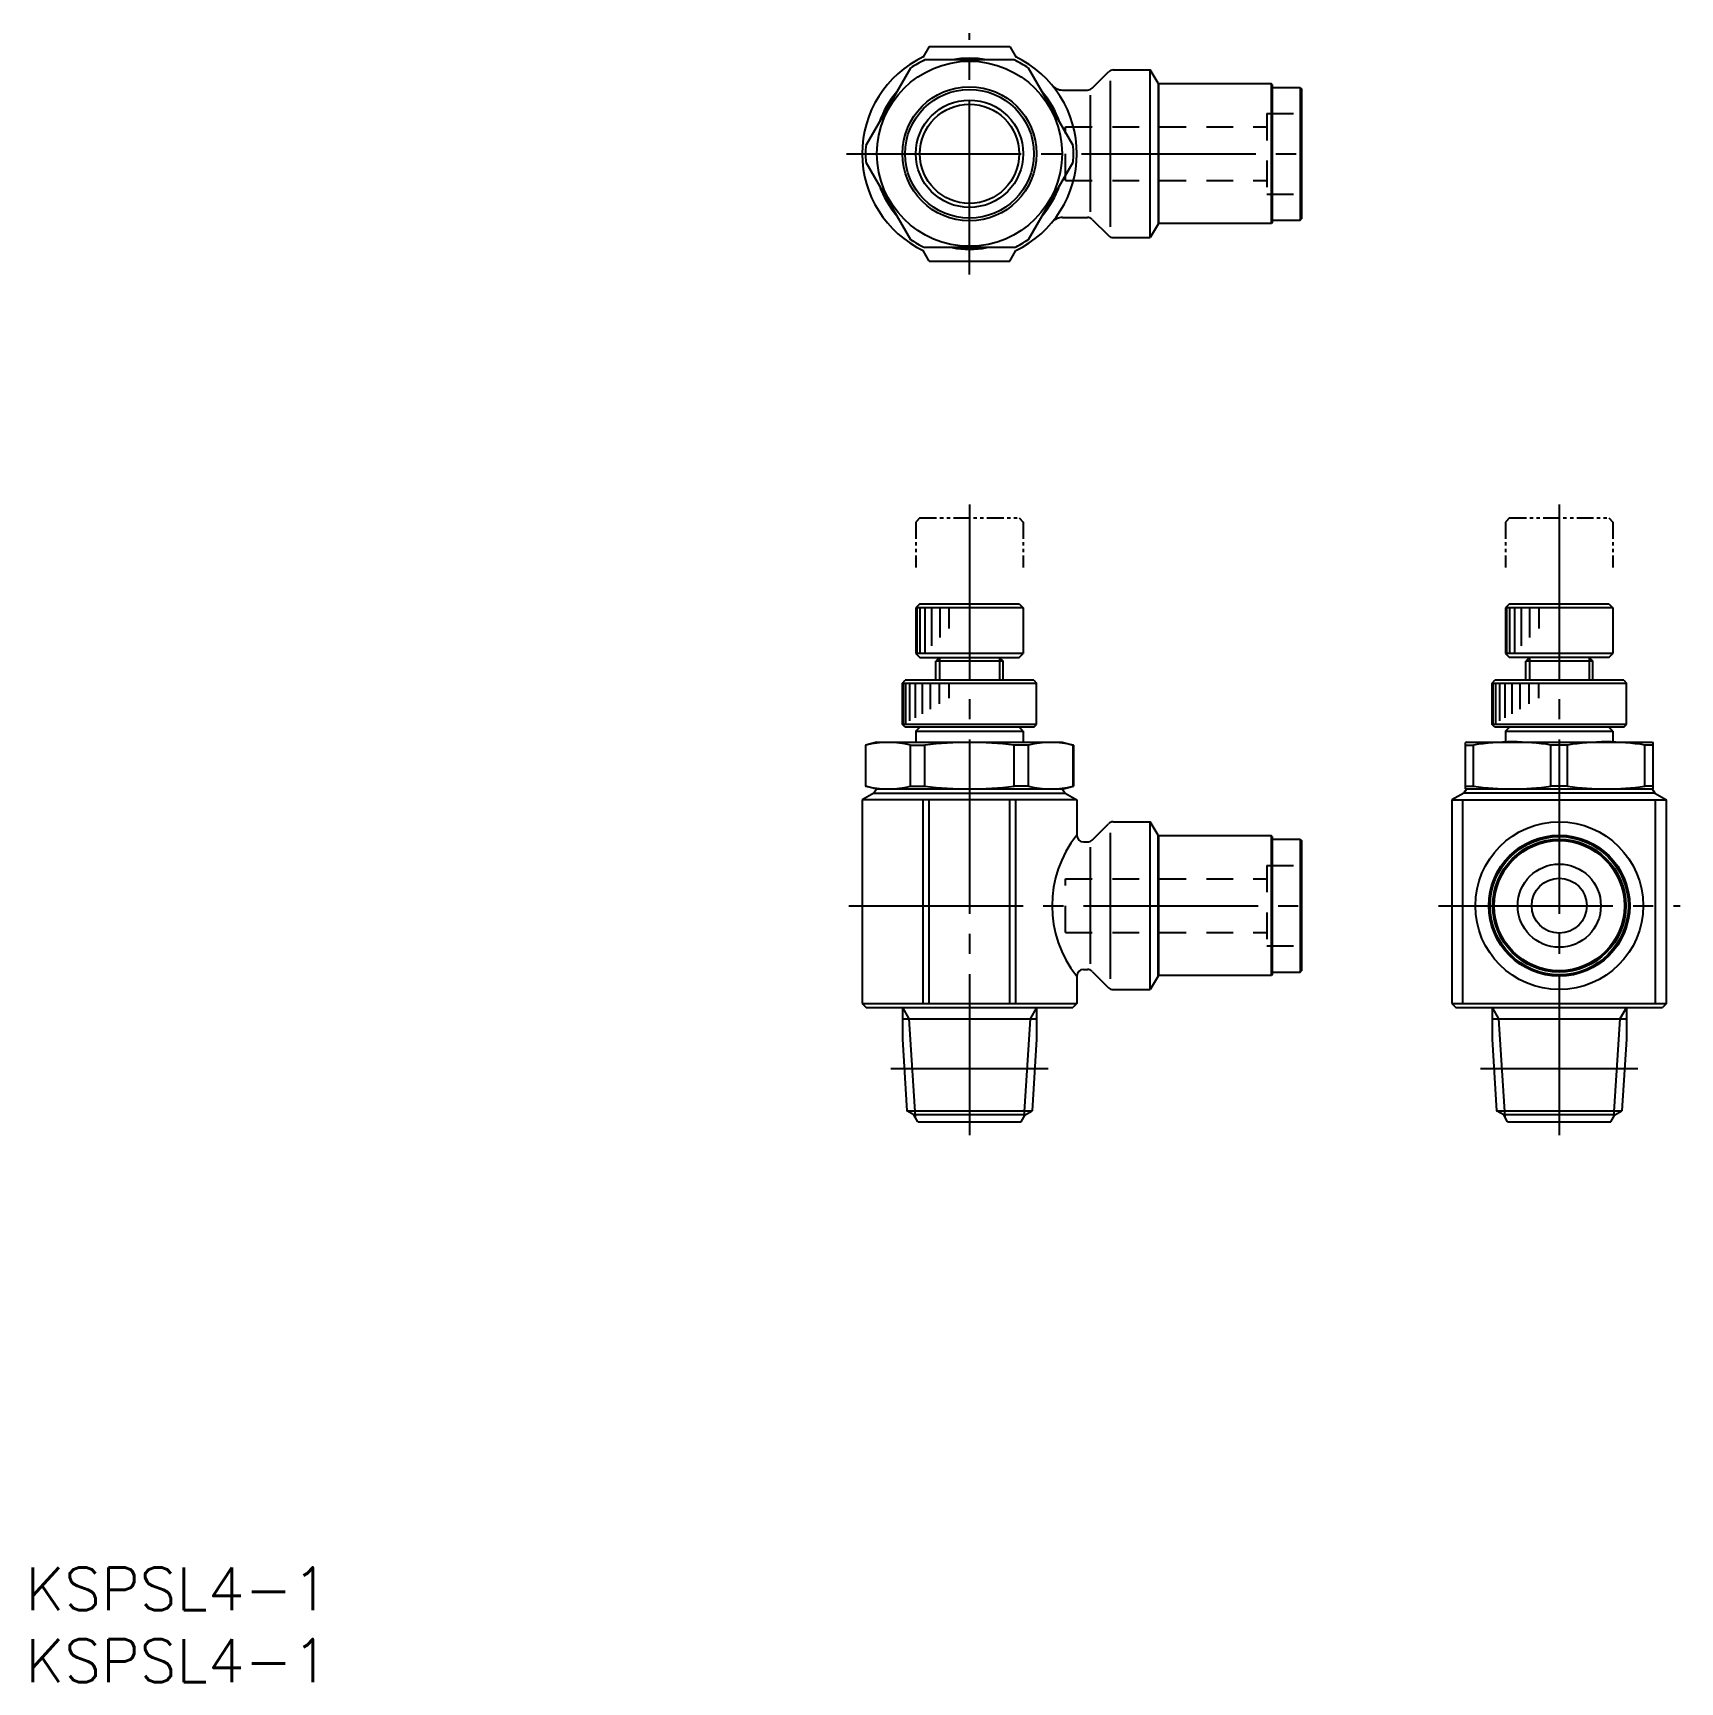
# Model space of a CAD drawing. Extents: x 25 to 148, y 98 to 221.
import ezdxf

# ---------------------------------------------------------------- set-up
doc = ezdxf.new("R2010")
doc.units = 0
for name, pattern in [('CENTER', [17.5, 13, -1.5, 1.5, -1.5]), ('DASHED', [3.5, 2, -1.5]), ('PHANTOM', [2.5, 1.25, -0.25, 0.25, -0.25, 0.25, -0.25])]:
    doc.linetypes.add(name, pattern=pattern)
doc.layers.get('0').update_dxf_attribs({"linetype": 'CONTINUOUS'})
doc.layers.add('CENTER', color=1, linetype='CENTER')
doc.styles.get("Standard").update_dxf_attribs({"font": 'txt.shx', "bigfont": '@extfont2.shx'})

# ---------------------------------------------------------------- blocks, each defined once
blk = doc.blocks.new('*X6')
at = {"color": 0, "linetype": 'CONTINUOUS'}
blk.add_line((99.99, 147.22), (100.06, 147.28), dxfattribs=at)

msp = doc.modelspace()

# ---------------------------------------------------------------- linework, layer by layer
at = {"color": 7, "linetype": 'CONTINUOUS'}
for p, q in [((92.06, 219.71), (91.58, 218.89)), ((92.06, 219.71), (98.06, 219.71)), ((98.06, 219.71), (98.53, 218.89)), ((90.66, 218.09), (87.33, 212.33)), ((98.38, 218.71), (91.73, 218.71)), ((102.78, 212.33), (99.46, 218.09)), ((104.2, 216.61), (105.41, 217.82)), ((105.76, 217.96), (108.53, 217.96)), ((108.53, 205.46), (108.53, 217.96)), ((109.11, 216.96), (108.53, 217.96)), ((101.98, 216.46), (103.85, 216.46)), ((105.56, 206.26), (105.56, 217.15)), ((109.11, 216.96), (109.11, 206.46)), ((109.16, 216.91), (109.11, 216.86)), ((117.56, 216.91), (109.16, 216.91)), ((109.16, 206.51), (109.16, 216.91)), ((117.61, 216.86), (117.56, 216.91)), ((117.56, 206.51), (117.56, 216.91)), ((117.61, 216.86), (117.61, 206.56)), ((117.61, 216.66), (119.71, 216.66)), ((119.71, 216.66), (119.81, 216.56)), ((119.71, 216.66), (119.71, 206.76)), ((119.81, 216.56), (119.81, 206.86)), ((104.06, 216.08), (104.06, 207.38)), ((87.33, 211.09), (90.66, 205.33)), ((99.46, 205.33), (102.78, 211.09)), ((101.98, 206.96), (103.85, 206.96)), ((104.2, 206.82), (105.41, 205.61)), ((109.11, 206.56), (109.16, 206.51)), ((117.56, 206.51), (109.16, 206.51)), ((117.61, 206.56), (117.56, 206.51)), ((117.61, 206.76), (119.71, 206.76)), ((119.71, 206.76), (119.81, 206.86)), ((105.76, 205.46), (108.53, 205.46)), ((109.11, 206.46), (108.53, 205.46)), ((92.06, 203.71), (91.61, 204.5)), ((98.38, 204.71), (91.73, 204.71)), ((98.06, 203.71), (98.51, 204.5)), ((92.06, 203.71), (98.06, 203.71)), ((91.36, 178.16), (91.06, 177.86)), ((99.06, 177.86), (91.06, 177.86)), ((91.06, 177.86), (91.06, 174.46)), ((91.36, 178.16), (98.76, 178.16)), ((98.76, 178.16), (99.06, 177.86)), ((99.06, 177.86), (99.06, 174.46)), ((135.31, 178.16), (135.01, 177.86)), ((143.01, 177.86), (135.01, 177.86)), ((135.01, 177.86), (135.01, 174.46)), ((135.31, 178.16), (142.71, 178.16)), ((142.71, 178.16), (143.01, 177.86)), ((143.01, 177.86), (143.01, 174.46)), ((99.06, 174.46), (91.06, 174.46)), ((91.06, 174.46), (91.36, 174.16)), ((91.36, 174.16), (98.76, 174.16)), ((92.84, 174.16), (92.56, 173.88)), ((97.56, 173.88), (92.56, 173.88)), ((92.56, 172.46), (92.56, 173.88)), ((97.28, 174.16), (97.56, 173.88)), ((97.56, 172.46), (97.56, 173.88)), ((98.76, 174.16), (99.06, 174.46)), ((143.01, 174.46), (135.01, 174.46)), ((135.01, 174.46), (135.31, 174.16)), ((142.71, 174.16), (135.31, 174.16)), ((136.79, 174.16), (136.51, 173.88)), ((136.51, 172.46), (136.51, 173.88)), ((141.51, 173.88), (136.51, 173.88)), ((141.23, 174.16), (141.51, 173.88)), ((141.51, 172.46), (141.51, 173.88)), ((142.71, 174.16), (143.01, 174.46)), ((90.06, 172.26), (90.26, 172.46)), ((90.06, 169.16), (90.06, 172.26)), ((90.06, 172.26), (100.06, 172.26)), ((99.86, 172.46), (90.26, 172.46)), ((99.86, 172.46), (100.06, 172.26)), ((100.06, 169.16), (100.06, 172.26)), ((134.01, 172.26), (134.21, 172.46)), ((134.01, 172.26), (144.01, 172.26)), ((134.01, 169.16), (134.01, 172.26)), ((143.81, 172.46), (134.21, 172.46)), ((143.81, 172.46), (144.01, 172.26)), ((144.01, 169.16), (144.01, 172.26)), ((90.26, 168.96), (90.06, 169.16)), ((100.06, 169.16), (90.06, 169.16)), ((99.86, 168.96), (90.26, 168.96)), ((91.06, 168.66), (91.36, 168.96)), ((91.06, 168.66), (91.06, 167.86)), ((91.06, 168.66), (99.06, 168.66)), ((99.06, 168.66), (98.76, 168.96)), ((99.06, 168.66), (99.06, 167.86)), ((99.86, 168.96), (100.06, 169.16)), ((144.01, 169.16), (134.01, 169.16)), ((134.21, 168.96), (134.01, 169.16)), ((143.81, 168.96), (134.21, 168.96)), ((135.01, 168.66), (135.31, 168.96)), ((135.01, 168.66), (143.01, 168.66)), ((135.01, 168.66), (135.01, 167.86)), ((143.01, 168.66), (142.71, 168.96)), ((143.01, 168.66), (143.01, 167.86)), ((143.81, 168.96), (144.01, 169.16)), ((88.16, 167.86), (87.31, 167.63)), ((87.31, 167.63), (87.31, 164.56)), ((87.31, 167.63), (87.33, 167.63)), ((87.33, 164.56), (87.33, 167.63)), ((88.16, 167.86), (101.96, 167.86)), ((90.66, 164.56), (90.66, 167.63)), ((90.66, 167.63), (91.73, 167.63)), ((91.73, 164.56), (91.73, 167.63)), ((98.38, 164.56), (98.38, 167.63)), ((99.46, 167.63), (98.38, 167.63)), ((99.46, 164.56), (99.46, 167.63)), ((101.96, 167.86), (102.81, 167.63)), ((102.81, 167.63), (102.78, 167.63)), ((102.78, 164.56), (102.78, 167.63)), ((102.81, 167.63), (102.81, 164.56)), ((132.11, 167.86), (132.01, 167.83)), ((132.01, 164.36), (132.01, 167.83)), ((132.01, 167.63), (132.63, 167.63)), ((132.11, 167.86), (145.91, 167.86)), ((132.63, 164.56), (132.63, 167.63)), ((138.39, 164.56), (138.39, 167.63)), ((139.63, 167.63), (138.39, 167.63)), ((139.63, 164.56), (139.63, 167.63)), ((146.01, 167.63), (145.39, 167.63)), ((145.39, 164.56), (145.39, 167.63)), ((145.91, 167.86), (146.01, 167.83)), ((146.01, 164.36), (146.01, 167.83)), ((87.94, 164.06), (87.06, 163.55)), ((87.06, 163.55), (87.06, 148.36)), ((103.06, 163.55), (87.06, 163.55)), ((88.06, 164.36), (87.31, 164.56)), ((87.31, 164.56), (87.33, 164.56)), ((88.15, 164.36), (87.94, 164.06)), ((87.94, 164.06), (102.18, 164.06)), ((88.06, 164.36), (102.06, 164.36)), ((90.66, 164.56), (91.73, 164.56)), ((91.61, 148.36), (91.61, 163.55)), ((92.06, 148.36), (92.06, 163.55)), ((98.06, 148.36), (98.06, 163.55)), ((99.46, 164.56), (98.38, 164.56)), ((98.51, 148.36), (98.51, 163.55)), ((101.97, 164.36), (102.18, 164.06)), ((102.06, 164.36), (102.81, 164.56)), ((102.18, 164.06), (103.06, 163.55)), ((102.81, 164.56), (102.78, 164.56)), ((103.06, 163.55), (103.06, 160.91)), ((131.89, 164.06), (131.01, 163.55)), ((131.01, 163.55), (147.01, 163.55)), ((131.01, 163.55), (131.01, 148.36)), ((131.83, 148.36), (131.83, 163.55)), ((132.1, 164.36), (131.89, 164.06)), ((146.13, 164.06), (131.89, 164.06)), ((132.01, 164.56), (132.63, 164.56)), ((132.01, 164.36), (146.01, 164.36)), ((139.63, 164.56), (138.39, 164.56)), ((146.01, 164.56), (145.39, 164.56)), ((145.92, 164.36), (146.13, 164.06)), ((146.13, 164.06), (147.01, 163.55)), ((146.18, 148.36), (146.18, 163.55)), ((147.01, 148.36), (147.01, 163.55)), ((104.2, 160.55), (105.41, 161.76)), ((105.56, 150.21), (105.56, 161.1)), ((105.76, 161.91), (108.53, 161.91)), ((109.11, 160.91), (108.53, 161.91)), ((108.53, 149.41), (108.53, 161.91)), ((103.56, 160.41), (103.85, 160.41)), ((104.06, 160.02), (104.06, 151.33)), ((109.11, 150.41), (109.11, 160.91)), ((109.16, 160.86), (109.11, 160.81)), ((117.56, 160.86), (109.16, 160.86)), ((109.16, 150.46), (109.16, 160.86)), ((117.61, 160.81), (117.56, 160.86)), ((117.56, 150.46), (117.56, 160.86)), ((117.61, 160.81), (117.61, 150.51)), ((117.61, 160.61), (119.71, 160.61)), ((119.71, 160.61), (119.81, 160.51)), ((119.71, 160.61), (119.71, 150.71)), ((119.81, 160.51), (119.81, 150.81)), ((103.06, 150.41), (103.06, 148.36)), ((103.56, 150.91), (103.85, 150.91)), ((104.2, 150.76), (105.41, 149.55)), ((109.11, 150.41), (108.53, 149.41)), ((109.11, 150.51), (109.16, 150.46)), ((117.56, 150.46), (109.16, 150.46)), ((117.61, 150.51), (117.56, 150.46)), ((117.61, 150.71), (119.71, 150.71)), ((119.71, 150.71), (119.81, 150.81)), ((105.76, 149.41), (108.53, 149.41)), ((87.06, 148.36), (87.36, 148.06)), ((87.06, 148.36), (103.06, 148.36)), ((87.36, 148.06), (102.76, 148.06)), ((90.06, 148.06), (90.06, 145.7)), ((100.06, 148.06), (100.06, 145.7)), ((103.06, 148.36), (102.76, 148.06)), ((131.01, 148.36), (147.01, 148.36)), ((131.01, 148.36), (131.31, 148.06)), ((131.31, 148.06), (146.71, 148.06)), ((134.01, 148.06), (134.01, 145.7)), ((144.01, 148.06), (144.01, 145.7)), ((147.01, 148.36), (146.71, 148.06)), ((90.06, 147.22), (100.06, 147.22)), ((134.01, 147.22), (144.01, 147.22)), ((90.06, 145.7), (90.39, 140.36)), ((100.06, 145.7), (99.72, 140.36)), ((134.01, 145.7), (134.34, 140.36)), ((144.01, 145.7), (143.67, 140.36)), ((90.39, 140.36), (99.72, 140.36)), ((90.92, 140.06), (90.39, 140.36)), ((99.2, 140.06), (99.72, 140.36)), ((134.87, 140.06), (134.34, 140.36)), ((134.34, 140.36), (143.67, 140.36)), ((143.15, 140.06), (143.67, 140.36)), ((99.2, 140.06), (90.92, 140.06)), ((91.21, 139.56), (90.92, 140.06)), ((91.21, 139.56), (98.91, 139.56)), ((98.91, 139.56), (99.2, 140.06)), ((135.16, 139.56), (134.87, 140.06)), ((143.15, 140.06), (134.87, 140.06)), ((135.16, 139.56), (142.86, 139.56)), ((142.86, 139.56), (143.15, 140.06))]:
    msp.add_line(p, q, dxfattribs=at)
at = {"color": 3, "linetype": 'DASHED'}
for p, q in [((117.21, 214.71), (119.81, 214.71)), ((117.21, 214.71), (117.21, 208.71)), ((102.21, 213.71), (117.21, 213.71)), ((102.21, 209.71), (102.21, 213.71)), ((102.21, 209.71), (117.21, 209.71)), ((117.21, 208.71), (119.81, 208.71)), ((117.21, 158.66), (119.81, 158.66)), ((117.21, 158.66), (117.21, 152.66)), ((102.21, 157.66), (117.21, 157.66)), ((102.21, 153.66), (102.21, 157.66)), ((102.21, 153.66), (117.21, 153.66)), ((117.21, 152.66), (119.81, 152.66))]:
    msp.add_line(p, q, dxfattribs=at)
at = {"color": 3, "linetype": 'PHANTOM'}
for p, q in [((91.36, 184.56), (91.06, 184.26)), ((91.36, 184.56), (98.76, 184.56)), ((98.76, 184.56), (99.06, 184.26)), ((135.31, 184.56), (135.01, 184.26)), ((135.31, 184.56), (142.71, 184.56)), ((142.71, 184.56), (143.01, 184.26)), ((91.06, 184.26), (91.06, 180.86)), ((99.06, 184.26), (99.06, 180.86)), ((135.01, 184.26), (135.01, 180.86)), ((143.01, 184.26), (143.01, 180.86))]:
    msp.add_line(p, q, dxfattribs=at)
at = {"color": 3, "linetype": 'CONTINUOUS'}
for p, q in [((91.13, 177.86), (91.13, 174.46)), ((91.36, 177.86), (91.36, 174.46)), ((91.73, 177.86), (91.73, 174.53)), ((92.23, 177.86), (92.23, 175.03)), ((92.84, 177.86), (92.84, 175.64)), ((93.53, 177.86), (93.53, 176.33)), ((135.08, 177.86), (135.08, 174.46)), ((135.31, 177.86), (135.31, 174.46)), ((135.68, 177.86), (135.68, 174.53)), ((136.18, 177.86), (136.18, 175.03)), ((136.79, 177.86), (136.79, 175.64)), ((137.48, 177.86), (137.48, 176.33)), ((92.83, 174.15), (92.83, 172.46)), ((97.29, 174.15), (97.29, 172.46)), ((136.78, 174.15), (136.78, 172.46)), ((141.24, 174.15), (141.24, 172.46)), ((90.12, 172.26), (90.12, 169.16)), ((90.3, 172.26), (90.3, 169.26)), ((90.6, 172.26), (90.6, 169.44)), ((91.01, 172.26), (91.01, 169.67)), ((91.52, 172.26), (91.52, 169.97)), ((92.12, 172.26), (92.12, 170.31)), ((92.79, 172.26), (92.79, 170.7)), ((93.51, 172.26), (93.51, 171.12)), ((134.07, 172.26), (134.07, 169.16)), ((134.25, 172.26), (134.25, 169.26)), ((134.55, 172.26), (134.55, 169.44)), ((134.96, 172.26), (134.96, 169.67)), ((135.47, 172.26), (135.47, 169.97)), ((136.07, 172.26), (136.07, 170.31)), ((136.74, 172.26), (136.74, 170.7)), ((137.46, 172.26), (137.46, 171.12)), ((90.06, 148.06), (90.54, 147.22)), ((100.06, 148.06), (99.57, 147.22)), ((134.01, 148.06), (134.49, 147.22)), ((144.01, 148.06), (143.52, 147.22)), ((90.54, 147.22), (91, 139.92)), ((99.57, 147.22), (99.11, 139.92)), ((134.49, 147.22), (134.95, 139.92)), ((143.52, 147.22), (143.06, 139.92))]:
    msp.add_line(p, q, dxfattribs=at)
at = {"color": 7, "linetype": 'CONTINUOUS'}
for centre, radius in [((95.06, 211.71), 6.9), ((95.06, 211.71), 5), ((95.06, 211.71), 4.8), ((95.06, 211.71), 4), ((95.06, 211.71), 3.7), ((139.01, 155.66), 6.25), ((139.01, 155.66), 5.25), ((139.01, 155.66), 5.2), ((139.01, 155.66), 5.15), ((139.01, 155.66), 4.95), ((139.01, 155.66), 4.85), ((139.01, 155.66), 3.1), ((139.01, 155.66), 2.05)]:
    msp.add_circle(centre, radius, dxfattribs=at)
for centre, radius, start, end in [((95.06, 211.71), 8, 115.5641, 244.4359), ((95.06, 211.71), 7.12, 79.4604, 100.5396), ((95.06, 211.71), 8, 295.5641, 64.4359), ((95.06, 211.71), 7.75, 115.4146, 124.5854), ((95.06, 211.71), 7.75, 55.4146, 64.5854), ((105.76, 217.46), 0.5, 90, 135), ((95.06, 211.71), 7.12, 139.4604, 160.5396), ((95.06, 211.71), 7.12, 19.4604, 40.5396), ((101.98, 217.46), 1, 219.709, 270), ((103.85, 216.96), 0.5, 270, 315), ((95.06, 211.71), 7.75, 175.4146, 184.5854), ((95.06, 211.71), 7.75, 355.4146, 4.5854), ((95.06, 211.71), 7.12, 199.4604, 220.5396), ((95.06, 211.71), 7.12, 319.4604, 340.5396), ((101.98, 205.96), 1, 90, 140.291), ((103.85, 206.46), 0.5, 45, 90), ((95.06, 211.71), 7.75, 235.4146, 244.5854), ((95.06, 211.71), 7.75, 295.4146, 304.5854), ((105.76, 205.96), 0.5, 225, 270), ((95.06, 211.71), 7.12, 259.4604, 280.5396), ((89, 160.85), 6.98, 76.2194, 103.7806), ((95.06, 140.21), 27.62, 83.0847, 96.9153), ((101.12, 160.85), 6.98, 76.2194, 103.7806), ((135.51, 150.08), 17.79, 80.6802, 99.3198), ((142.51, 150.08), 17.79, 80.6802, 99.3198), ((89, 171.34), 6.98, 256.2194, 283.7806), ((95.06, 191.98), 27.62, 263.0847, 276.9153), ((101.12, 171.34), 6.98, 256.2194, 283.7806), ((135.51, 185.1), 20.74, 262.0181, 277.9819), ((142.51, 185.1), 20.74, 262.0181, 277.9819), ((105.76, 161.41), 0.5, 90, 135), ((109.6, 155.66), 8.39, 141.2623, 218.7377), ((103.56, 160.91), 0.5, 180, 270), ((103.85, 160.91), 0.5, 270, 315), ((103.56, 150.41), 0.5, 90, 180), ((103.85, 150.41), 0.5, 45, 90), ((105.76, 149.91), 0.5, 225, 270)]:
    msp.add_arc(centre, radius, start, end, dxfattribs=at)
at = {"layer": 'CENTER', "color": 1, "linetype": 'CENTER'}
for p, q in [((95.06, 202.71), (95.06, 220.71)), ((85.9, 211.71), (120.81, 211.71)), ((95.06, 185.56), (95.06, 138.56)), ((139.01, 185.56), (139.01, 138.56)), ((86.06, 155.66), (120.81, 155.66)), ((130.01, 155.66), (148.01, 155.66)), ((89.19, 143.53), (100.92, 143.53)), ((133.14, 143.53), (144.87, 143.53))]:
    msp.add_line(p, q, dxfattribs=at)

# ---------------------------------------------------------------- block references
at = {"color": 3, "linetype": 'CONTINUOUS'}
msp.add_blockref('*X6', (0, 0), dxfattribs=at)

# ---------------------------------------------------------------- texts
at = {"color": 7, "linetype": 'CONTINUOUS'}
for p in [(24.72, 103.14), (24.72, 97.79)]:
    msp.add_text('KSPSL4-1', height=3.2, dxfattribs=at).set_placement(p)

doc.saveas('drawing.dxf')
